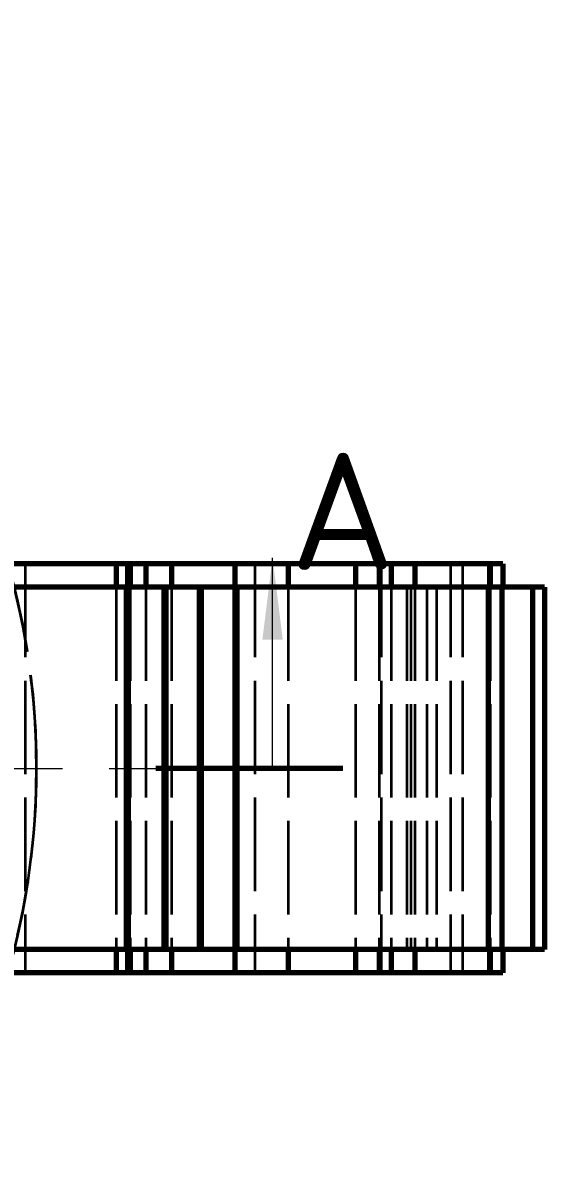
# Model space of a CAD drawing. Header units: millimetres. Extents: x 0 to 2382, y 0 to 420.
# Drawn here: x 192.07 to 214.4, y 88.67 to 137.08 of the extents above; entities that cross this region are included whole.
import ezdxf
from ezdxf.enums import TextEntityAlignment as Align

# ---------------------------------------------------------------- set-up
doc = ezdxf.new("R2010")
doc.units = ezdxf.units.MM
doc.linetypes.add('IRAM-E-TRAZOS', pattern=[5, 4, -1])
doc.linetypes.add('IRAM-F-TRAZO-PUNTO', pattern=[20, 15, -2, 1, -2])
for name, color, linetype, lineweight in [('01-VISIBLE', 7, 'CONTINUOUS', 70), ('02-OCULTA', 4, 'IRAM-E-TRAZOS', 35), ('03-EJE', 1, 'IRAM-F-TRAZO-PUNTO', 18), ('06-TEXTO', 7, 'CONTINUOUS', 25), ('07-RECUADRO', 7, 'CONTINUOUS', 70), ('08-FINA', 5, 'CONTINUOUS', 18)]:
    doc.layers.add(name, color=color, linetype=linetype, lineweight=lineweight)
doc.styles.add('ISO3098', font='isocpeur.ttf')

msp = doc.modelspace()

# ---------------------------------------------------------------- hatches: boundary and pattern name
at = {"layer": '08-FINA'}
h = msp.add_hatch(color=7, dxfattribs=at)
h.dxf.hatch_style = 1
h.paths.add_polyline_path([(202.77, 114.181), (202.332, 110.681), (203.207, 110.681)])

# ---------------------------------------------------------------- linework, layer by layer
at = {"layer": '01-VISIBLE'}
for p, q in [((196.075, 113.931), (186.51, 113.931)), ((196.075, 113.931), (196.075, 112.931)), ((196.67, 113.931), (196.075, 113.931)), ((196.67, 113.931), (196.67, 112.931)), ((197.345, 113.931), (196.67, 113.931)), ((197.345, 113.931), (197.345, 112.931)), ((198.445, 113.931), (197.345, 113.931)), ((198.445, 113.931), (198.445, 112.931)), ((201.155, 113.931), (198.445, 113.931)), ((201.155, 113.931), (201.155, 112.931)), ((203.44, 113.931), (201.155, 113.931)), ((203.44, 113.931), (203.44, 112.931)), ((206.32, 113.931), (203.44, 113.931)), ((206.32, 113.931), (206.32, 112.931)), ((207.335, 113.931), (206.32, 113.931)), ((207.335, 113.931), (207.335, 112.931)), ((207.845, 113.931), (207.335, 113.931)), ((207.845, 113.931), (207.845, 112.931)), ((208.86, 113.931), (207.845, 113.931)), ((208.86, 113.931), (208.86, 112.931)), ((212.08, 113.931), (208.86, 113.931)), ((212.08, 113.931), (212.08, 112.931)), ((212.63, 113.931), (212.08, 113.931)), ((212.63, 113.931), (212.63, 112.931)), ((196.5, 112.931), (184.225, 112.931)), ((196.585, 112.931), (196.5, 112.931)), ((196.5, 112.931), (196.5, 97.431)), ((198.11, 112.931), (196.585, 112.931)), ((196.585, 112.931), (196.585, 97.431)), ((198.195, 112.931), (198.11, 112.931)), ((198.11, 112.931), (198.11, 97.431)), ((199.63, 112.931), (198.195, 112.931)), ((198.195, 112.931), (198.195, 97.431)), ((199.715, 112.931), (199.63, 112.931)), ((199.63, 112.931), (199.63, 97.431)), ((201.155, 112.931), (199.715, 112.931)), ((199.715, 112.931), (199.715, 97.431)), ((201.24, 112.931), (201.155, 112.931)), ((201.155, 112.931), (201.155, 97.431)), ((211.995, 112.931), (201.24, 112.931)), ((201.24, 112.931), (201.24, 97.431)), ((212.585, 112.931), (211.995, 112.931)), ((211.995, 112.931), (211.995, 97.431)), ((213.9, 112.931), (212.585, 112.931)), ((212.585, 112.931), (212.585, 97.431)), ((214.405, 112.931), (213.9, 112.931)), ((213.9, 112.931), (213.9, 97.431)), ((214.405, 112.931), (214.405, 97.431)), ((196.5, 97.431), (184.225, 97.431)), ((196.075, 97.431), (196.075, 96.431)), ((196.585, 97.431), (196.5, 97.431)), ((198.11, 97.431), (196.585, 97.431)), ((196.67, 97.431), (196.67, 96.431)), ((197.345, 97.431), (197.345, 96.431)), ((198.195, 97.431), (198.11, 97.431)), ((199.63, 97.431), (198.195, 97.431)), ((198.445, 97.431), (198.445, 96.431)), ((199.715, 97.431), (199.63, 97.431)), ((201.155, 97.431), (199.715, 97.431)), ((201.24, 97.431), (201.155, 97.431)), ((201.155, 97.431), (201.155, 96.431)), ((211.995, 97.431), (201.24, 97.431)), ((203.44, 97.431), (203.44, 96.431)), ((206.32, 97.431), (206.32, 96.431)), ((207.335, 97.431), (207.335, 96.431)), ((207.845, 97.431), (207.845, 96.431)), ((208.86, 97.431), (208.86, 96.431)), ((212.585, 97.431), (211.995, 97.431)), ((212.08, 97.431), (212.08, 96.431)), ((213.9, 97.431), (212.585, 97.431)), ((212.63, 97.431), (212.63, 96.431)), ((214.405, 97.431), (213.9, 97.431)), ((196.075, 96.431), (186.51, 96.431)), ((196.67, 96.431), (196.075, 96.431)), ((197.345, 96.431), (196.67, 96.431)), ((198.445, 96.431), (197.345, 96.431)), ((201.155, 96.431), (198.445, 96.431)), ((203.44, 96.431), (201.155, 96.431)), ((206.32, 96.431), (203.44, 96.431)), ((207.335, 96.431), (206.32, 96.431)), ((207.845, 96.431), (207.335, 96.431)), ((208.86, 96.431), (207.845, 96.431)), ((212.08, 96.431), (208.86, 96.431)), ((212.63, 96.431), (212.08, 96.431))]:
    msp.add_line(p, q, dxfattribs=at)
at = {"layer": '02-OCULTA'}
for p, q in [((187.1, 113.931), (192.18, 113.931)), ((192.18, 113.931), (196.5, 113.931)), ((192.18, 113.931), (192.18, 96.431)), ((196.5, 113.931), (202.005, 113.931)), ((196.5, 113.931), (196.5, 96.431)), ((202.005, 113.931), (207.42, 113.931)), ((202.005, 113.931), (202.005, 96.431)), ((207.42, 113.931), (210.385, 113.931)), ((207.42, 113.931), (207.42, 96.431)), ((210.385, 113.931), (210.895, 113.931)), ((210.385, 113.931), (210.385, 96.431)), ((210.895, 113.931), (210.895, 96.431)), ((210.895, 113.931), (211.995, 113.931)), ((211.995, 113.931), (211.995, 96.431)), ((211.995, 113.931), (212.63, 113.931)), ((174.655, 112.931), (208.52, 112.931)), ((196.075, 112.931), (196.075, 97.431)), ((196.67, 112.931), (196.67, 97.431)), ((197.345, 112.931), (197.345, 97.431)), ((198.445, 112.931), (198.445, 97.431)), ((201.155, 112.931), (201.155, 97.431)), ((203.44, 112.931), (203.44, 97.431)), ((206.32, 112.931), (206.32, 97.431)), ((207.335, 112.931), (207.335, 97.431)), ((207.845, 112.931), (207.845, 97.431)), ((208.52, 112.931), (208.69, 112.931)), ((208.52, 112.931), (208.52, 97.431)), ((208.69, 112.931), (209.37, 112.931)), ((208.69, 112.931), (208.69, 97.431)), ((208.86, 112.931), (208.86, 97.431)), ((209.37, 112.931), (209.79, 112.931)), ((209.37, 112.931), (209.37, 97.431)), ((209.79, 112.931), (213.94, 112.931)), ((209.79, 112.931), (209.79, 97.431)), ((212.08, 112.931), (212.08, 97.431)), ((212.63, 112.931), (212.63, 97.431)), ((213.94, 112.931), (214.405, 112.931)), ((213.94, 112.931), (213.94, 97.431)), ((174.655, 97.431), (208.52, 97.431)), ((208.52, 97.431), (208.69, 97.431)), ((208.69, 97.431), (209.37, 97.431)), ((209.37, 97.431), (209.79, 97.431)), ((209.79, 97.431), (213.94, 97.431)), ((213.94, 97.431), (214.405, 97.431)), ((187.1, 96.431), (192.18, 96.431)), ((192.18, 96.431), (196.5, 96.431)), ((196.5, 96.431), (202.005, 96.431)), ((202.005, 96.431), (207.42, 96.431)), ((207.42, 96.431), (210.385, 96.431)), ((210.385, 96.431), (210.895, 96.431)), ((210.895, 96.431), (211.995, 96.431)), ((211.995, 96.431), (212.63, 96.431))]:
    msp.add_line(p, q, dxfattribs=at)
for start, end in [(0, 174.6037), (0, 15.92), (-174.6037, 0), (-15.92, 0)]:
    msp.add_arc((160.77, 105.181), 31.9, start, end, dxfattribs=at)
at = {"layer": '03-EJE'}
for p, q in [((115.77, 105.181), (205.77, 105.181)), ((128.27, 105.181), (193.27, 105.181))]:
    msp.add_line(p, q, dxfattribs=at)
at = {"layer": '07-RECUADRO'}
msp.add_line((205.77, 105.181), (197.77, 105.181), dxfattribs=at)
at = {"layer": '08-FINA'}
msp.add_line((202.77, 105.181), (202.77, 114.181), dxfattribs=at)

# ---------------------------------------------------------------- texts
at = {"layer": '06-TEXTO', "style": 'ISO3098'}
msp.add_text('A', height=5, dxfattribs=at).set_placement((205.77, 116.181), align=Align.MIDDLE_CENTER)

doc.saveas('drawing.dxf')
